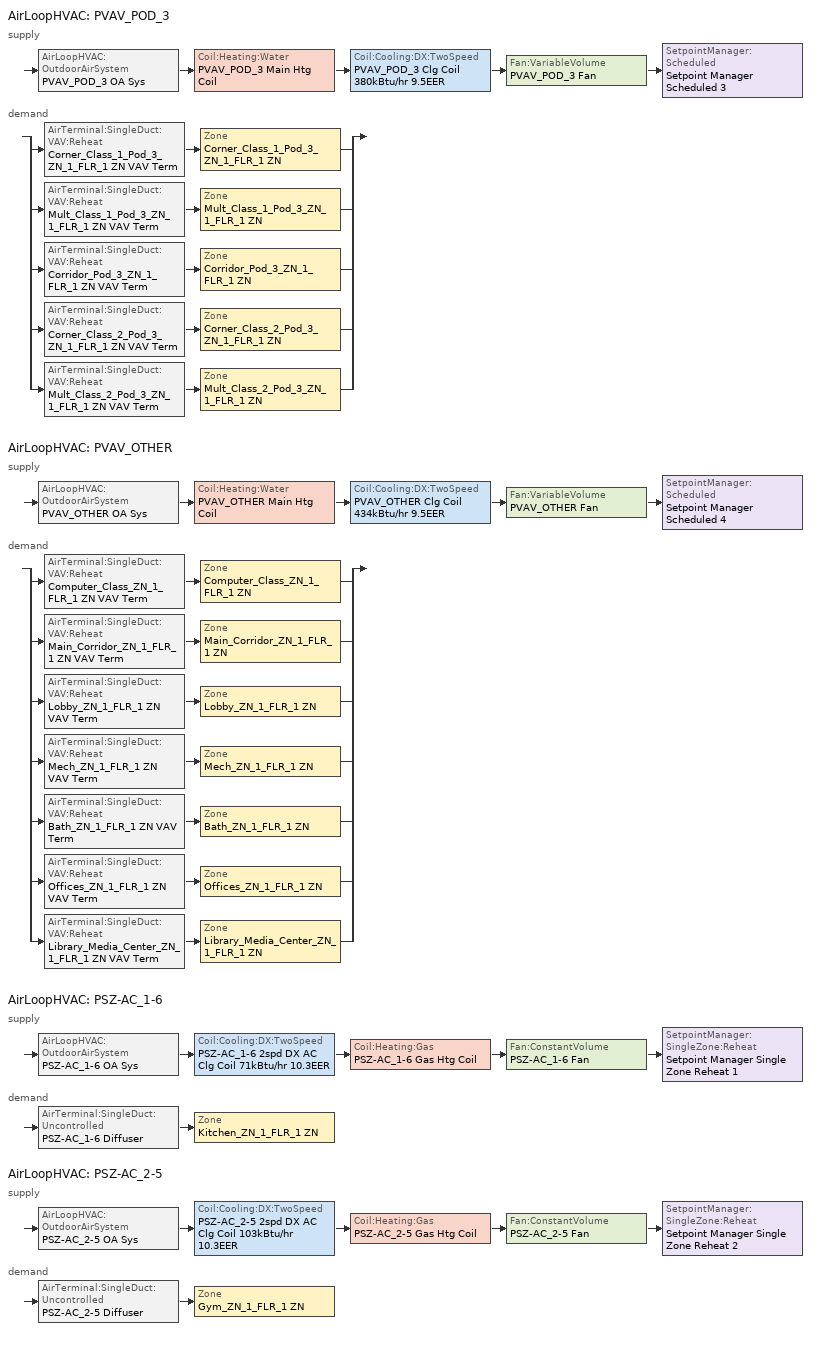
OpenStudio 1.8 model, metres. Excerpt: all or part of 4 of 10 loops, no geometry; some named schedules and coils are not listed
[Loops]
AirLoopHVAC 'PVAV_POD_3'
 supply: AirLoopHVAC:OutdoorAirSystem 'PVAV_POD_3 OA Sys' > Coil:Heating:Water 'PVAV_POD_3 Main Htg Coil' > Coil:Cooling:DX:TwoSpeed 'PVAV_POD_3 Clg Coil 380kBtu/hr 9.5EER' > Fan:VariableVolume 'PVAV_POD_3 Fan' > SetpointManager:Scheduled 'Setpoint Manager Scheduled 3'
 demand: split
  | AirTerminal:SingleDuct:VAV:Reheat 'Corner_Class_1_Pod_3_ZN_1_FLR_1 ZN VAV Term' > Zone 'Corner_Class_1_Pod_3_ZN_1_FLR_1 ZN'
  | AirTerminal:SingleDuct:VAV:Reheat 'Mult_Class_1_Pod_3_ZN_1_FLR_1 ZN VAV Term' > Zone 'Mult_Class_1_Pod_3_ZN_1_FLR_1 ZN'
  | AirTerminal:SingleDuct:VAV:Reheat 'Corridor_Pod_3_ZN_1_FLR_1 ZN VAV Term' > Zone 'Corridor_Pod_3_ZN_1_FLR_1 ZN'
  | AirTerminal:SingleDuct:VAV:Reheat 'Corner_Class_2_Pod_3_ZN_1_FLR_1 ZN VAV Term' > Zone 'Corner_Class_2_Pod_3_ZN_1_FLR_1 ZN'
  | AirTerminal:SingleDuct:VAV:Reheat 'Mult_Class_2_Pod_3_ZN_1_FLR_1 ZN VAV Term' > Zone 'Mult_Class_2_Pod_3_ZN_1_FLR_1 ZN'
AirLoopHVAC 'PVAV_OTHER'
 supply: AirLoopHVAC:OutdoorAirSystem 'PVAV_OTHER OA Sys' > Coil:Heating:Water 'PVAV_OTHER Main Htg Coil' > Coil:Cooling:DX:TwoSpeed 'PVAV_OTHER Clg Coil 434kBtu/hr 9.5EER' > Fan:VariableVolume 'PVAV_OTHER Fan' > SetpointManager:Scheduled 'Setpoint Manager Scheduled 4'
 demand: split
  | AirTerminal:SingleDuct:VAV:Reheat 'Computer_Class_ZN_1_FLR_1 ZN VAV Term' > Zone 'Computer_Class_ZN_1_FLR_1 ZN'
  | AirTerminal:SingleDuct:VAV:Reheat 'Main_Corridor_ZN_1_FLR_1 ZN VAV Term' > Zone 'Main_Corridor_ZN_1_FLR_1 ZN'
  | AirTerminal:SingleDuct:VAV:Reheat 'Lobby_ZN_1_FLR_1 ZN VAV Term' > Zone 'Lobby_ZN_1_FLR_1 ZN'
  | AirTerminal:SingleDuct:VAV:Reheat 'Mech_ZN_1_FLR_1 ZN VAV Term' > Zone 'Mech_ZN_1_FLR_1 ZN'
  | AirTerminal:SingleDuct:VAV:Reheat 'Bath_ZN_1_FLR_1 ZN VAV Term' > Zone 'Bath_ZN_1_FLR_1 ZN'
  | AirTerminal:SingleDuct:VAV:Reheat 'Offices_ZN_1_FLR_1 ZN VAV Term' > Zone 'Offices_ZN_1_FLR_1 ZN'
  | AirTerminal:SingleDuct:VAV:Reheat 'Library_Media_Center_ZN_1_FLR_1 ZN VAV Term' > Zone 'Library_Media_Center_ZN_1_FLR_1 ZN'
AirLoopHVAC 'PSZ-AC_1-6'
 supply: AirLoopHVAC:OutdoorAirSystem 'PSZ-AC_1-6 OA Sys' > Coil:Cooling:DX:TwoSpeed 'PSZ-AC_1-6 2spd DX AC Clg Coil 71kBtu/hr 10.3EER' > Coil:Heating:Gas 'PSZ-AC_1-6 Gas Htg Coil' > Fan:ConstantVolume 'PSZ-AC_1-6 Fan' > SetpointManager:SingleZone:Reheat 'Setpoint Manager Single Zone Reheat 1'
 demand: AirTerminal:SingleDuct:Uncontrolled 'PSZ-AC_1-6 Diffuser' > Zone 'Kitchen_ZN_1_FLR_1 ZN'
AirLoopHVAC 'PSZ-AC_2-5'
 supply: AirLoopHVAC:OutdoorAirSystem 'PSZ-AC_2-5 OA Sys' > Coil:Cooling:DX:TwoSpeed 'PSZ-AC_2-5 2spd DX AC Clg Coil 103kBtu/hr 10.3EER' > Coil:Heating:Gas 'PSZ-AC_2-5 Gas Htg Coil' > Fan:ConstantVolume 'PSZ-AC_2-5 Fan' > SetpointManager:SingleZone:Reheat 'Setpoint Manager Single Zone Reheat 2'
 demand: AirTerminal:SingleDuct:Uncontrolled 'PSZ-AC_2-5 Diffuser' > Zone 'Gym_ZN_1_FLR_1 ZN'
[Sizing:Zone] Zone Cooling Design Supply Air Humidity Ratio {kg-H2O/kg-air}=0.0085; Zone Heating Design Supply Air Humidity Ratio {kg-H2O/kg-air}=0.008; Cooling Design Air Flow Method=DesignDay; Heating Design Air Flow Method=DesignDay
Name | Zone Cooling Design Supply Air Temperature {C} | Zone Heating Design Supply Air Temperature {C}
Lobby_ZN_1_FLR_1 ZN; Mult_Class_1_Pod_3_ZN_1_FLR_1 ZN; Main_Corridor_ZN_1_FLR_1 ZN; Bath_ZN_1_FLR_1 ZN; Mult_Class_2_Pod_3_ZN_1_FLR_1 ZN; Corner_Class_1_Pod_3_ZN_1_FLR_1 ZN; Offices_ZN_1_FLR_1 ZN; Computer_Class_ZN_1_FLR_1 ZN; Corner_Class_2_Pod_3_ZN_1_FLR_1 ZN; Library_Media_Center_ZN_1_FLR_1 ZN; Mech_ZN_1_FLR_1 ZN; Corridor_Pod_3_ZN_1_FLR_1 ZN | 12.7778 | 50
Gym_ZN_1_FLR_1 ZN; Kitchen_ZN_1_FLR_1 ZN | 12.8 | 40
[Zone equipment]
Lobby_ZN_1_FLR_1 ZN: Lobby_ZN_1_FLR_1 ZN VAV Term
Mult_Class_1_Pod_3_ZN_1_FLR_1 ZN: Mult_Class_1_Pod_3_ZN_1_FLR_1 ZN VAV Term
Main_Corridor_ZN_1_FLR_1 ZN: Main_Corridor_ZN_1_FLR_1 ZN VAV Term
Bath_ZN_1_FLR_1 ZN: Bath_ZN_1_FLR_1 ZN VAV Term, Bath_ZN_1_FLR_1 ZN Exhaust Fan
Gym_ZN_1_FLR_1 ZN: PSZ-AC_2-5 Diffuser
Mult_Class_2_Pod_3_ZN_1_FLR_1 ZN: Mult_Class_2_Pod_3_ZN_1_FLR_1 ZN VAV Term
Corner_Class_1_Pod_3_ZN_1_FLR_1 ZN: Corner_Class_1_Pod_3_ZN_1_FLR_1 ZN VAV Term
Offices_ZN_1_FLR_1 ZN: Offices_ZN_1_FLR_1 ZN VAV Term
Computer_Class_ZN_1_FLR_1 ZN: Computer_Class_ZN_1_FLR_1 ZN VAV Term
Corner_Class_2_Pod_3_ZN_1_FLR_1 ZN: Corner_Class_2_Pod_3_ZN_1_FLR_1 ZN VAV Term
Library_Media_Center_ZN_1_FLR_1 ZN: Library_Media_Center_ZN_1_FLR_1 ZN VAV Term
Kitchen_ZN_1_FLR_1 ZN: PSZ-AC_1-6 Diffuser, Kitchen_ZN_1_FLR_1 ZN Exhaust Fan
Mech_ZN_1_FLR_1 ZN: Mech_ZN_1_FLR_1 ZN VAV Term
Corridor_Pod_3_ZN_1_FLR_1 ZN: Corridor_Pod_3_ZN_1_FLR_1 ZN VAV Term
[SetpointManager:Scheduled] Control Variable=Temperature
Name | Schedule
Setpoint Manager Scheduled 3 | Supply Air Temp - 55F 2
Setpoint Manager Scheduled 4 | Supply Air Temp - 55F 3
[AirLoopHVAC] Design Supply Air Flow Rate {m3/s}=AutoSize
PVAV_POD_3; PVAV_OTHER; PSZ-AC_1-6; PSZ-AC_2-5
[Sizing:System] Type of Load to Size On=Sensible; Preheat Design Temperature {C}=7; Preheat Design Humidity Ratio {kg-H2O/kg-Air}=0.008; Precool Design Temperature {C}=12.8; Precool Design Humidity Ratio {kg-H2O/kg-Air}=0.008; Central Cooling Design Supply Air Temperature {C}=12.8; Sizing Option=Coincident; 100% Outdoor Air in Cooling=No; 100% Outdoor Air in Heating=No; Central Cooling Design Supply Air Humidity Ratio {kg-H2O/kg-Air}=0.0085; Central Heating Design Supply Air Humidity Ratio {kg-H2O/kg-Air}=0.008; Cooling Design Air Flow Method=DesignDay; Cooling Design Air Flow Rate {m3/s}=0; Heating Design Air Flow Method=DesignDay; Heating Design Air Flow Rate {m3/s}=0; System Outdoor Air Method=ZoneSum; Zone Maximum Outdoor Air Fraction=1; Cooling Supply Air Flow Rate Per Floor Area {m3/s-m2}=0.00996765; Cooling Fraction of Autosized Cooling Supply Air Flow Rate=1; Cooling Supply Air Flow Rate Per Unit Cooling Capacity {m3/s-W}=3.94755e-05; Heating Supply Air Flow Rate Per Floor Area {m3/s-m2}=0.00996765; Heating Fraction of Autosized Heating Supply Air Flow Rate=1; Heating Fraction of Autosized Cooling Supply Air Flow Rate=1; Heating Supply Air Flow Rate Per Unit Heating Capacity {m3/s-W}=3.15882e-05; Cooling Design Capacity Method=CoolingDesignCapacity; Cooling Design Capacity {W}=autosize; Cooling Design Capacity Per Floor Area {W/m2}=234.7; Fraction of Autosized Cooling Design Capacity=1; Heating Design Capacity Method=HeatingDesignCapacity; Heating Design Capacity {W}=autosize; Heating Design Capacity Per Floor Area {W/m2}=157; Fraction of Autosized Heating Design Capacity=1; Central Cooling Capacity Control Method=OnOff
Name | Design Outdoor Air Flow Rate {m3/s} | Minimum System Air Flow Ratio | Central Heating Design Supply Air Temperature {C}
PVAV_POD_3 | 2.66949 | 0.3 | 16.7
PVAV_OTHER | 2.791587 | 0.3 | 16.7
PSZ-AC_1-6; PSZ-AC_2-5 | Autosize | 1 | 40
[Fan:VariableVolume] Availability Schedule=Always On Discrete; Pressure Rise {Pa}=1389.92; Maximum Flow Rate {m3/s}=Autosize; Fan Power Minimum Flow Rate Input Method=FixedFlowRate; Fan Power Minimum Flow Fraction=0; Fan Power Minimum Air Flow Rate {m3/s}=0; Motor In Airstream Fraction=1; Fan Power Coefficient 1=0.0407599; Fan Power Coefficient 2=0.088045; Fan Power Coefficient 3=-0.0729261; Fan Power Coefficient 4=0.94374; Fan Power Coefficient 5=0
Name | Fan Efficiency | Motor Efficiency
PVAV_POD_3 Fan | 0.58175 | 0.895
PVAV_OTHER Fan | 0.5915 | 0.91
[Coil:Cooling:DX:TwoSpeed] Availability Schedule=Always On Discrete; Rated High Speed Total Cooling Capacity {W}=Autosize; Rated High Speed Sensible Heat Ratio=Autosize; Rated High Speed Air Flow Rate {m3/s}=Autosize; Rated Low Speed Total Cooling Capacity {W}=Autosize; Rated Low Speed Sensible Heat Ratio=0.69; Condenser Type=AirCooled; High Speed Evaporative Condenser Effectiveness=0; High Speed Evaporative Condenser Air Flow Rate {m3/s}=Autosize; High Speed Evaporative Condenser Pump Rated Power Consumption {W}=Autosize; Low Speed Evaporative Condenser Effectiveness=0; Low Speed Evaporative Condenser Air Flow Rate {m3/s}=Autosize; Low Speed Evaporative Condenser Pump Rated Power Consumption {W}=Autosize; Basin Heater Capacity {W/K}=10; Basin Heater Setpoint Temperature {C}=2
Name | Rated High Speed COP {W/W} | Total Cooling Capacity Function of Temperature Curve | Total Cooling Capacity Function of Flow Fraction Curve | Energy Input Ratio Function of Temperature Curve | Energy Input Ratio Function of Flow Fraction Curve | Part Load Fraction Correlation Curve | Rated Low Speed COP {W/W} | Low Speed Total Cooling Capacity Function of Temperature Curve | Low Speed Energy Input Ratio Function of Temperature Curve
PVAV_POD_3 Clg Coil 380kBtu/hr 9.5EER | 3.2994 | Curve Biquadratic 9 | Curve Quadratic 7 | Curve Biquadratic 10 | Curve Quadratic 8 | Curve Quadratic 9 | 3.2994 | Curve Biquadratic 11 | Curve Biquadratic 12
PVAV_OTHER Clg Coil 434kBtu/hr 9.5EER | 3.2994 | Curve Biquadratic 13 | Curve Quadratic 10 | Curve Biquadratic 14 | Curve Quadratic 11 | Curve Quadratic 12 | 3.2994 | Curve Biquadratic 15 | Curve Biquadratic 16
PSZ-AC_1-6 2spd DX AC Clg Coil 71kBtu/hr 10.3EER | 3.56576 | Curve Biquadratic 17 | Curve Quadratic 13 | Curve Biquadratic 18 | Curve Quadratic 14 | Curve Quadratic 15 | 3.56576 | Curve Biquadratic 19 | Curve Biquadratic 20
PSZ-AC_2-5 2spd DX AC Clg Coil 103kBtu/hr 10.3EER | 3.56576 | Curve Biquadratic 21 | Curve Quadratic 16 | Curve Biquadratic 22 | Curve Quadratic 17 | Curve Quadratic 18 | 3.56576 | Curve Biquadratic 23 | Curve Biquadratic 24
[Controller:OutdoorAir] Minimum Outdoor Air Flow Rate {m3/s}=Autosize; Maximum Outdoor Air Flow Rate {m3/s}=Autosize; Economizer Control Type=NoEconomizer; Economizer Control Action Type=ModulateFlow; Economizer Maximum Limit Dry-Bulb Temperature {C}=28; Economizer Maximum Limit Enthalpy {J/kg}=64000; Economizer Minimum Limit Dry-Bulb Temperature {C}=-100; Lockout Type=LockoutWithCompressor; Minimum Limit Type=FixedMinimum; Minimum Outdoor Air Schedule=SchoolPrimary MinOA_MotorizedDamper_Sched; High Humidity Control=No
Name | Controller Mechanical Ventilation | Heat Recovery Bypass Control Type | Maximum Fraction of Outdoor Air Schedule
Controller Outdoor Air 3 | PVAV_POD_3 Ventilation Controller | BypassWhenWithinEconomizerLimits
Controller Outdoor Air 4 | PVAV_OTHER Ventilation Controller | BypassWhenWithinEconomizerLimits
PSZ-AC_1-6 OA Sys Controller | Controller Mechanical Ventilation 1 | BypassWhenOAFlowGreaterThanMinimum | PSZAC16maxOASch
PSZ-AC_2-5 OA Sys Controller | Controller Mechanical Ventilation 2 | BypassWhenOAFlowGreaterThanMinimum | PSZAC25maxOASch
[Controller:MechanicalVentilation] Availability Schedule=Always On Discrete; System Outdoor Air Method=ZoneSum
PVAV_POD_3 Ventilation Controller; PVAV_OTHER Ventilation Controller; Controller Mechanical Ventilation 1; Controller Mechanical Ventilation 2
[AirLoopHVAC:OutdoorAirSystem]
Name | Controller
PVAV_POD_3 OA Sys | Controller Outdoor Air 3
PVAV_OTHER OA Sys | Controller Outdoor Air 4
PSZ-AC_1-6 OA Sys | PSZ-AC_1-6 OA Sys Controller
PSZ-AC_2-5 OA Sys | PSZ-AC_2-5 OA Sys Controller
[AirTerminal:SingleDuct:VAV:Reheat] Availability Schedule=Always On Discrete; Maximum Air Flow Rate {m3/s}=Autocalculate; Zone Minimum Air Flow Input Method=Constant; Fixed Minimum Air Flow Rate {m3/s}=0; Maximum Hot Water or Steam Flow Rate {m3/s}=Autocalculate; Minimum Hot Water or Steam Flow Rate {m3/s}=0; Convergence Tolerance=0.001; Damper Heating Action=Reverse; Maximum Flow per Zone Floor Area During Reheat {m3/s-m2}=Autocalculate; Maximum Flow Fraction During Reheat=Autocalculate; Maximum Reheat Air Temperature {C}=35
Name | Constant Minimum Air Flow Fraction | Reheat Coil
Corner_Class_1_Pod_3_ZN_1_FLR_1 ZN VAV Term | 0.7 | Corner_Class_1_Pod_3_ZN_1_FLR_1 ZN Rht Coil
Mult_Class_1_Pod_3_ZN_1_FLR_1 ZN VAV Term | 0.7 | Mult_Class_1_Pod_3_ZN_1_FLR_1 ZN Rht Coil
Corridor_Pod_3_ZN_1_FLR_1 ZN VAV Term | 0.3 | Corridor_Pod_3_ZN_1_FLR_1 ZN Rht Coil
Corner_Class_2_Pod_3_ZN_1_FLR_1 ZN VAV Term | 0.7 | Corner_Class_2_Pod_3_ZN_1_FLR_1 ZN Rht Coil
Mult_Class_2_Pod_3_ZN_1_FLR_1 ZN VAV Term | 0.7 | Mult_Class_2_Pod_3_ZN_1_FLR_1 ZN Rht Coil
Computer_Class_ZN_1_FLR_1 ZN VAV Term | 0.7 | Computer_Class_ZN_1_FLR_1 ZN Rht Coil
Main_Corridor_ZN_1_FLR_1 ZN VAV Term | 0.344102 | Main_Corridor_ZN_1_FLR_1 ZN Rht Coil
Lobby_ZN_1_FLR_1 ZN VAV Term | 0.3 | Lobby_ZN_1_FLR_1 ZN Rht Coil
Mech_ZN_1_FLR_1 ZN VAV Term | 0.538841 | Mech_ZN_1_FLR_1 ZN Rht Coil
Bath_ZN_1_FLR_1 ZN VAV Term | 0.3 | Bath_ZN_1_FLR_1 ZN Rht Coil
Offices_ZN_1_FLR_1 ZN VAV Term | 0.3 | Offices_ZN_1_FLR_1 ZN Rht Coil
Library_Media_Center_ZN_1_FLR_1 ZN VAV Term | 0.7 | Library_Media_Center_ZN_1_FLR_1 ZN Rht Coil
[SetpointManager:SingleZone:Reheat] Minimum Supply Air Temperature {C}=10; Maximum Supply Air Temperature {C}=50
Name | Control Zone
Setpoint Manager Single Zone Reheat 1 | Kitchen_ZN_1_FLR_1 ZN
Setpoint Manager Single Zone Reheat 2 | Gym_ZN_1_FLR_1 ZN
[Fan:ConstantVolume] Availability Schedule=Always On Discrete; Pressure Rise {Pa}=622.722; Maximum Flow Rate {m3/s}=AutoSize
Name | Fan Efficiency | Motor Efficiency
PSZ-AC_1-6 Fan | 0.53625 | 0.825
PSZ-AC_2-5 Fan | 0.546 | 0.84
[Coil:Heating:Gas] Availability Schedule=Always On Discrete; Gas Burner Efficiency=0.8; Nominal Capacity {W}=AutoSize; Parasitic Electric Load {W}=0; Parasitic Gas Load {W}=0
PSZ-AC_1-6 Gas Htg Coil; PSZ-AC_2-5 Gas Htg Coil
[AirTerminal:SingleDuct:Uncontrolled] Availability Schedule=Always On Discrete; Maximum Air Flow Rate {m3/s}=AutoSize
PSZ-AC_1-6 Diffuser; PSZ-AC_2-5 Diffuser
[Fan:ZoneExhaust] Fan Efficiency=0.1595; Pressure Rise {Pa}=124.544; System Availability Manager Coupling Mode=Decoupled
Name | Availability Schedule | Maximum Flow Rate {m3/s} | Flow Fraction Schedule | Balanced Exhaust Fraction Schedule
Kitchen_ZN_1_FLR_1 ZN Exhaust Fan | SchoolPrimary Kitchen_Exhaust_SCH | 2.12376 | SchoolSecondary Kitchen_Exhaust_SCH_DCV | SchoolSecondary Kitchen Exhaust Fan Balanced Exhaust Fraction Schedule
Bath_ZN_1_FLR_1 ZN Exhaust Fan | SchoolPrimary Hours_of_operation | 0.283168
[Refrigeration:Case] Availability Schedule=Always On Discrete; Zone=Kitchen_ZN_1_FLR_1 ZN; Rated Ambient Temperature {C}=23.8889; Rated Ambient Relative Humidity {percent}=55; Rated Total Cooling Capacity per Unit Length {W/m}=734; Case Length {m}=3.66; Latent Case Credit Curve Type=CaseTemperatureMethod; Standard Case Lighting Power per Unit Length {W/m}=33; Case Lighting Schedule=SchoolSecondary BLDG_LIGHT_SCH; Fraction of Lighting Energy to Case=1; Anti-Sweat Heater Control Type=None; Humidity at Zero Anti-Sweat Heater Energy {percent}=0; Case Height {m}=0; Fraction of Anti-Sweat Heater Energy to Case=0; Defrost Energy Correction Curve Type=None; Under Case HVAC Return Air Fraction=0; Refrigerated Case Restocking Schedule=SchoolSecondary Kitchen_ZN_1_FLR_1_Case:1_WALKINFREEZER_WalkInStockingSched
Name | Rated Latent Heat Ratio | Rated Runtime Fraction | Case Operating Temperature {C} | Latent Case Credit Curve | Standard Case Fan Power per Unit Length {W/m} | Operating Case Fan Power per Unit Length {W/m} | Case Defrost Power per Unit Length {W/m} | Case Defrost Type | Case Defrost Schedule | Case Defrost Drip-Down Schedule | Case Credit Fraction Schedule
Kitchen_ZN_1_FLR_1 ZN Walkin Freezer | 0.1 | 0.4 | -23 | Single Shelf Horizontal Latent Energy Multiplier | 68.3 | 68.3 | 410 | Electric | Refrigeration Defrost Schedule | Refrigeration Defrost DripDown Schedule | Refrigeration Case Credit Schedule
Kitchen_ZN_1_FLR_1 ZN Display Case | 0.08 | 0.85 | 2 | Multi Shelf Vertical Latent Energy Multiplier | 55 | 55 | 0 | OffCycle | Refrigeration Defrost Schedule 1 |  | Refrigeration Case Credit Schedule 1
[Refrigeration:Condenser:AirCooled] Rated Subcooling Temperature Difference {deltaC}=0; Condenser Fan Speed Control Type=VariableSpeed; Rated Fan Power {W}=750; Minimum Fan Air Flow Ratio=0.25
Name | Rated Effective Total Heat Rejection Rate Curve
Refrigeration Condenser Air Cooled 1 | Refrigeration Condenser Air Cooled HR Curve
Refrigeration Condenser Air Cooled 2 | Refrigeration Condenser Air Cooled HR Curve 1
[Refrigeration:System] Minimum Condensing Temperature {C}=21; Refrigeration System Working Fluid Type=R404a; Suction Temperature Control Type=ConstantSuctionTemperature; Suction Piping Zone=Kitchen_ZN_1_FLR_1 ZN
Name | Refrigeration Condenser
Refrigeration System 1 | Refrigeration Condenser Air Cooled 1
Refrigeration System 2 | Refrigeration Condenser Air Cooled 2
[Schedule:Ruleset]
Name | Default Day Schedule | Summer Design Day Schedule | Winter Design Day Schedule
SchoolPrimary MinOA_MotorizedDamper_Sched | SchoolPrimary MinOA_MotorizedDamper_Sched Default | SchoolPrimary MinOA_MotorizedDamper_Sched Summer Design Day | SchoolPrimary MinOA_MotorizedDamper_Sched Winter Design Day
Supply Air Temp - 55F 2 | Supply Air Temp - 55F Default 2
Supply Air Temp - 55F 3 | Supply Air Temp - 55F Default 3
SchoolPrimary Kitchen_Exhaust_SCH | SchoolPrimary Kitchen_Exhaust_SCH Default | SchoolPrimary Kitchen_Exhaust_SCH Summer Design Day 2 | SchoolPrimary Kitchen_Exhaust_SCH Winter Design Day
SchoolSecondary Kitchen_Exhaust_SCH_DCV | SchoolSecondary Kitchen_Exhaust_SCH_DCV Default | SchoolSecondary Kitchen_Exhaust_SCH_DCV Summer Design Day | SchoolSecondary Kitchen_Exhaust_SCH_DCV Winter Design Day
SchoolSecondary Kitchen Exhaust Fan Balanced Exhaust Fraction Schedule | SchoolSecondary Kitchen Exhaust Fan Balanced Exhaust Fraction Schedule Default | SchoolSecondary Kitchen Exhaust Fan Balanced Exhaust Fraction Schedule Summer Design Day 2 | SchoolSecondary Kitchen Exhaust Fan Balanced Exhaust Fraction Schedule Winter Design Day
SchoolPrimary Hours_of_operation | SchoolPrimary Hours_of_operation Default | SchoolPrimary Hours_of_operation Summer Design Day | SchoolPrimary Hours_of_operation Winter Design Day
Refrigeration Defrost Schedule | Refrigeration Defrost Schedule Default
Refrigeration Defrost DripDown Schedule | Refrigeration Defrost DripDown Schedule Default
Refrigeration Case Credit Schedule | Refrigeration Case Credit Schedule Default
SchoolSecondary BLDG_LIGHT_SCH | SchoolSecondary BLDG_LIGHT_SCH Default | SchoolSecondary BLDG_LIGHT_SCH Summer Design Day | SchoolSecondary BLDG_LIGHT_SCH Winter Design Day
SchoolSecondary Kitchen_ZN_1_FLR_1_Case:1_WALKINFREEZER_WalkInStockingSched | SchoolSecondary Kitchen_ZN_1_FLR_1_Case:1_WALKINFREEZER_WalkInStockingSched Default | SchoolSecondary Kitchen_ZN_1_FLR_1_Case:1_WALKINFREEZER_WalkInStockingSched Summer Design Day | SchoolSecondary Kitchen_ZN_1_FLR_1_Case:1_WALKINFREEZER_WalkInStockingSched Winter Design Day
Refrigeration Defrost Schedule 1 | Refrigeration Defrost Schedule Default 1
Refrigeration Case Credit Schedule 1 | Refrigeration Case Credit Schedule Default 1
PSZAC16maxOASch | PSZAC16maxOASchDefault
PSZAC25maxOASch | PSZAC25maxOASchDefault
[Schedule:Day]
SchoolPrimary MinOA_MotorizedDamper_Sched Default; SchoolPrimary Kitchen_Exhaust_SCH Default: 24, 0, 0
SchoolPrimary MinOA_MotorizedDamper_Sched Winter Design Day; SchoolPrimary MinOA_MotorizedDamper_Sched Summer Design Day; SchoolPrimary Kitchen_Exhaust_SCH Winter Design Day; SchoolPrimary Kitchen_Exhaust_SCH Summer Design Day 2: 8, 0, 0, 21, 0, 1, 24, 0, 0
Supply Air Temp - 55F Default 2; Supply Air Temp - 55F Default 3: 24, 0, 12.7778
PSZAC16maxOASchDefault; PSZAC25maxOASchDefault: 24, 0, 0.7
[Schedule:Rule] Apply Monday=Yes; Apply Tuesday=Yes; Apply Wednesday=Yes; Apply Thursday=Yes; Apply Friday=Yes; Date Specification Type=DateRange; Start Month=1; Start Day=1
Name | Schedule Ruleset | Rule Order | Day Schedule | End Month | End Day
Schedule Rule 60 | SchoolPrimary MinOA_MotorizedDamper_Sched | 0 | SchoolPrimary MinOA_MotorizedDamper_Sched Summer Design Day 1 | 12 | 31
Schedule Rule 61 | SchoolPrimary Kitchen_Exhaust_SCH | 4 | SchoolPrimary Kitchen_Exhaust_SCH Summer Design Day | 6 | 30
[Schedule:Constant]
Always On Discrete: Value=1
[Curve:Biquadratic] Minimum Value of x {BasedOnField A2}=17; Maximum Value of x {BasedOnField A2}=22; Minimum Value of y {BasedOnField A3}=13; Maximum Value of y {BasedOnField A3}=46
Name | Coefficient1 Constant | Coefficient2 x | Coefficient3 x**2 | Coefficient4 y | Coefficient5 y**2 | Coefficient6 x*y
Curve Biquadratic 9; Curve Biquadratic 11; Curve Biquadratic 13; Curve Biquadratic 15; Curve Biquadratic 17; Curve Biquadratic 19; Curve Biquadratic 21; Curve Biquadratic 23 | 0.42415 | 0.04426 | -0.00042 | 0.00333 | -8e-005 | -0.00021
Curve Biquadratic 10; Curve Biquadratic 12; Curve Biquadratic 14; Curve Biquadratic 16; Curve Biquadratic 18; Curve Biquadratic 20; Curve Biquadratic 22; Curve Biquadratic 24 | 1.23649 | -0.02431 | 0.00057 | -0.01434 | 0.00063 | -0.00038
[Curve:Quadratic]
Name | Coefficient1 Constant | Coefficient2 x | Coefficient3 x**2 | Minimum Value of x {BasedOnField A2} | Maximum Value of x {BasedOnField A2}
Curve Quadratic 7; Curve Quadratic 10; Curve Quadratic 13; Curve Quadratic 16 | 0.77136 | 0.34053 | -0.11088 | 0.75918 | 1.13877
Curve Quadratic 8; Curve Quadratic 11; Curve Quadratic 14; Curve Quadratic 17 | 1.2055 | -0.32953 | 0.12308 | 0.75918 | 1.13877
Curve Quadratic 9; Curve Quadratic 12; Curve Quadratic 15; Curve Quadratic 18 | 0.771 | 0.229 | 0 | 0 | 1
[Curve:Cubic] Minimum Value of x {BasedOnField A2}=-35; Maximum Value of x {BasedOnField A2}=20
Name | Coefficient1 Constant | Coefficient2 x | Coefficient3 x**2 | Coefficient4 x**3
Single Shelf Horizontal Latent Energy Multiplier | 0.020376 | 0.00024378 | 1.14e-05 | 1.811e-07
Multi Shelf Vertical Latent Energy Multiplier | 0.0265263 | 0.00107803 | -6.02558e-05 | 1.23732e-06
[Curve:Linear] Coefficient1 Constant=0; Coefficient2 x=22000; Minimum Value of x {BasedOnField A2}=5; Maximum Value of x {BasedOnField A2}=22.2
Refrigeration Condenser Air Cooled HR Curve; Refrigeration Condenser Air Cooled HR Curve 1
